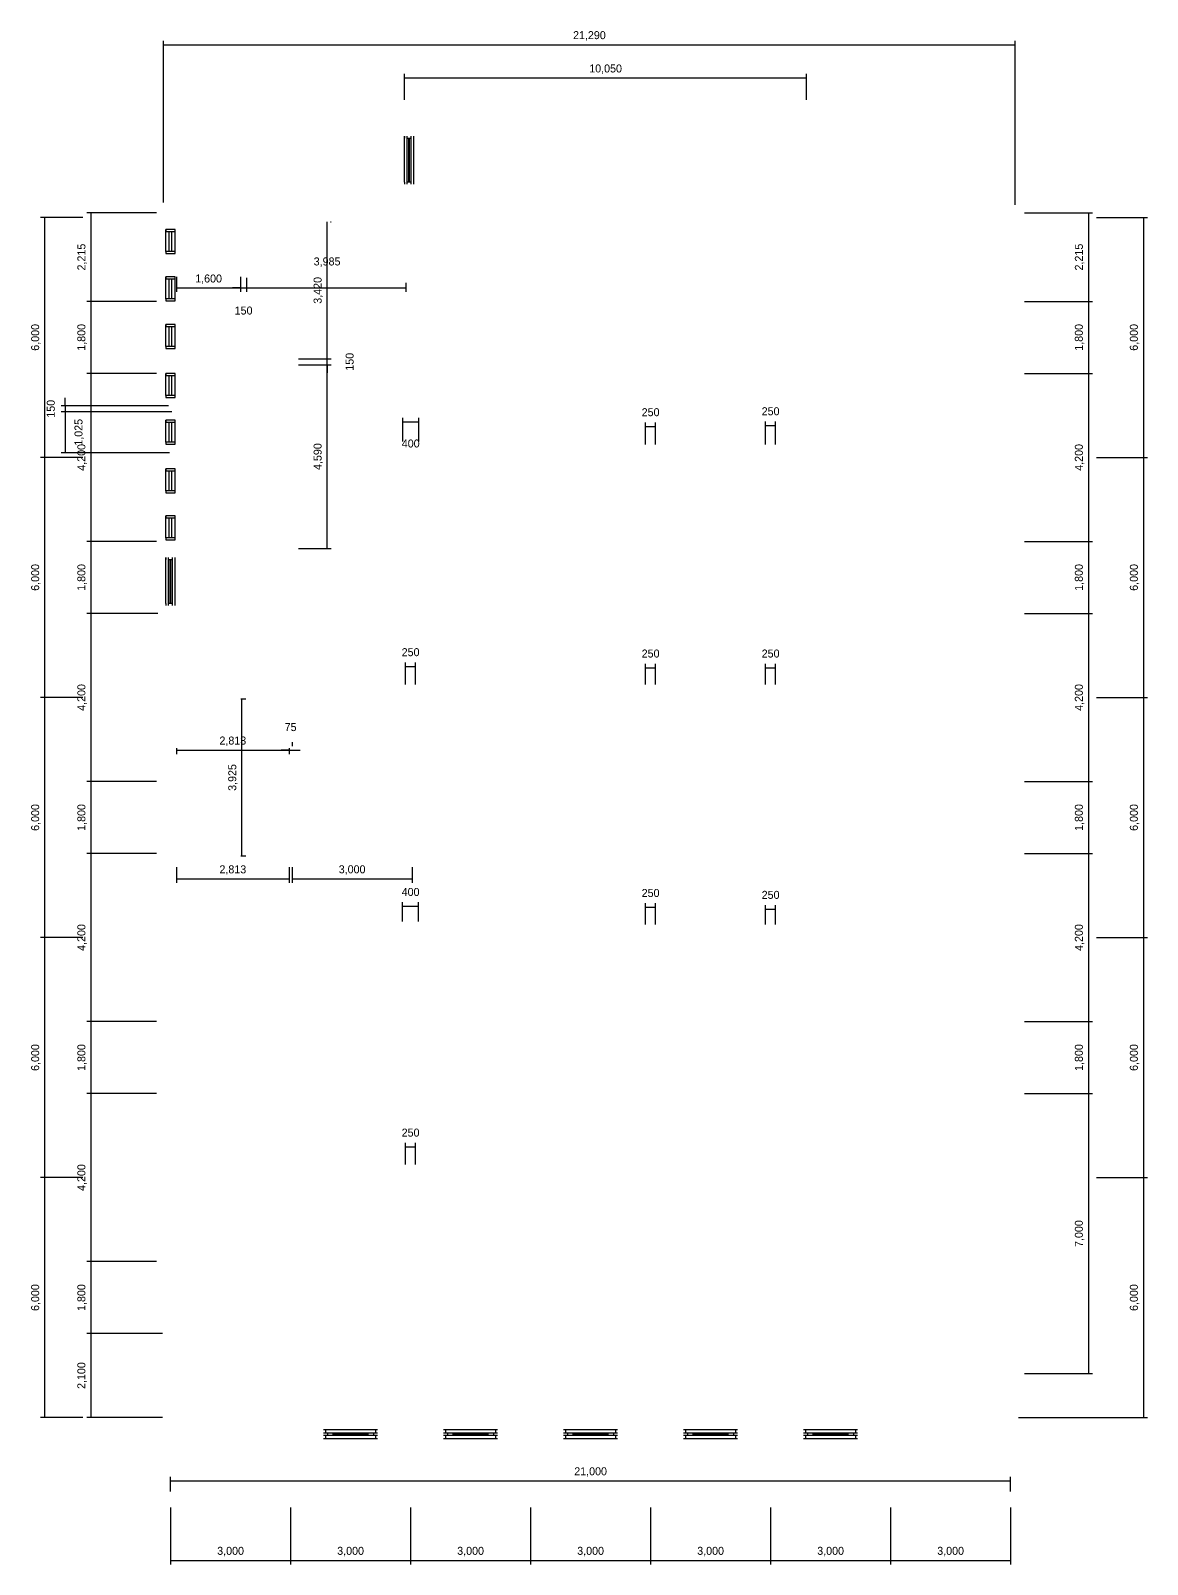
# Model space of a CAD drawing. Extents: x -2017610 to 288295, y -481381 to 250994.
# Drawn here: x 260379 to 288295, y -277430 to -239096 of the extents above; entities that cross this region are included whole.
import ezdxf

# ---------------------------------------------------------------- set-up
doc = ezdxf.new("R2010")
doc.units = 0
doc.header["$LTSCALE"] = 7
doc.header["$MEASUREMENT"] = 0
doc.header["$PDMODE"] = 2
doc.linetypes.add('DASHED2', pattern=[0.375, 0.25, -0.125])
doc.layers.get('0').update_dxf_attribs({"linetype": 'CONTINUOUS'})
doc.layers.get('DEFPOINTS').update_dxf_attribs({"linetype": 'CONTINUOUS'})
doc.layers.add('DIM', color=1, linetype='CONTINUOUS')
doc.layers.add('DOOR-WINDOW', color=8, linetype='CONTINUOUS')
doc.styles.add('STYLUS', font='stylu.ttf')
doc.dimstyles.new('DIM100S', dxfattribs={"dimscale": 0, "dimtxt": 200, "dimasz": 200, "dimexe": 100, "dimexo": 200, "dimgap": 100, "dimtad": 1, "dimdec": 0, "dimtxsty": 'STYLUS', "dimblk1": 'ARCHTICK', "dimblk2": 'ARCHTICK', "dimsah": 1, "dimcen": 100, "dimclrd": 256, "dimclre": 256, "dimclrt": 10, "dimazin": 3, "dimtfac": 1, "dimtdec": 0, "dimtmove": 0, "dimatfit": 3, "dimtolj": 1, "dimtzin": 0})

# ---------------------------------------------------------------- blocks, each defined once
blk = doc.blocks.new('*D787')
at = {"layer": 'DEFPOINTS', "color": 0}
for p in [(279002, -248965), (278752, -249637), (279002, -249637)]:
    blk.add_point(p, dxfattribs=at)
at = {"layer": 'DIM'}
for p, q in [((278752, -249437), (278752, -248865)), ((278752, -248965), (279002, -248965)), ((279002, -249437), (279002, -248865))]:
    blk.add_line(p, q, dxfattribs=at)
at = {"layer": 'DIM', "color": 10, "insert": (278877, -248610), "char_height": 200, "attachment_point": 5, "style": 'STYLUS'}
blk.add_mtext('\\A1;250', dxfattribs=at)
blk = doc.blocks.new('_ARCHTICK')
blk = doc.blocks.new('*D788')
at = {"layer": 'DEFPOINTS', "color": 0}
for p in [(276002, -248989), (275752, -249637), (276002, -249637)]:
    blk.add_point(p, dxfattribs=at)
at = {"layer": 'DIM'}
for p, q in [((275752, -249437), (275752, -248889)), ((275752, -248989), (276002, -248989)), ((276002, -249437), (276002, -248889))]:
    blk.add_line(p, q, dxfattribs=at)
at = {"layer": 'DIM', "color": 10, "insert": (275877, -248634), "char_height": 200, "attachment_point": 5, "style": 'STYLUS'}
blk.add_mtext('\\A1;250', dxfattribs=at)
blk = doc.blocks.new('*D789')
at = {"layer": 'DEFPOINTS', "color": 0}
for p in [(270080, -248871), (269680, -249565), (270080, -249565)]:
    blk.add_point(p, dxfattribs=at)
at = {"layer": 'DIM'}
for p, q in [((269680, -249365), (269680, -248771)), ((270080, -249365), (270080, -248771)), ((269680, -248871), (270080, -248871))]:
    blk.add_line(p, q, dxfattribs=at)
at = {"layer": 'DIM', "color": 10, "insert": (269880, -249416), "char_height": 200, "attachment_point": 5, "style": 'STYLUS'}
blk.add_mtext('\\A1;400', dxfattribs=at)
blk = doc.blocks.new('*D790')
at = {"layer": 'DEFPOINTS', "color": 0}
for p in [(270002, -254987), (269752, -255637), (270002, -255637)]:
    blk.add_point(p, dxfattribs=at)
at = {"layer": 'DIM'}
for p, q in [((269752, -255437), (269752, -254887)), ((270002, -255437), (270002, -254887)), ((269752, -254987), (270002, -254987))]:
    blk.add_line(p, q, dxfattribs=at)
at = {"layer": 'DIM', "color": 10, "insert": (269877, -254632), "char_height": 200, "attachment_point": 5, "style": 'STYLUS'}
blk.add_mtext('\\A1;250', dxfattribs=at)
blk = doc.blocks.new('*D791')
at = {"layer": 'DEFPOINTS', "color": 0}
for p in [(276002, -255021), (275752, -255637), (276002, -255637)]:
    blk.add_point(p, dxfattribs=at)
at = {"layer": 'DIM'}
for p, q in [((275752, -255437), (275752, -254921)), ((275752, -255021), (276002, -255021)), ((276002, -255437), (276002, -254921))]:
    blk.add_line(p, q, dxfattribs=at)
at = {"layer": 'DIM', "color": 10, "insert": (275877, -254666), "char_height": 200, "attachment_point": 5, "style": 'STYLUS'}
blk.add_mtext('\\A1;250', dxfattribs=at)
blk = doc.blocks.new('*D792')
at = {"layer": 'DEFPOINTS', "color": 0}
for p in [(279002, -255021), (278752, -255637), (279002, -255637)]:
    blk.add_point(p, dxfattribs=at)
at = {"layer": 'DIM'}
for p, q in [((278752, -255437), (278752, -254921)), ((278752, -255021), (279002, -255021)), ((279002, -255437), (279002, -254921))]:
    blk.add_line(p, q, dxfattribs=at)
at = {"layer": 'DIM', "color": 10, "insert": (278877, -254666), "char_height": 200, "attachment_point": 5, "style": 'STYLUS'}
blk.add_mtext('\\A1;250', dxfattribs=at)
blk = doc.blocks.new('*D793')
at = {"layer": 'DEFPOINTS', "color": 0}
for p in [(270077, -260980), (269677, -261562), (270077, -261562)]:
    blk.add_point(p, dxfattribs=at)
at = {"layer": 'DIM'}
for p, q in [((269677, -261362), (269677, -260880)), ((269677, -260980), (270077, -260980)), ((270077, -261362), (270077, -260880))]:
    blk.add_line(p, q, dxfattribs=at)
at = {"layer": 'DIM', "color": 10, "insert": (269877, -260625), "char_height": 200, "attachment_point": 5, "style": 'STYLUS'}
blk.add_mtext('\\A1;400', dxfattribs=at)
blk = doc.blocks.new('*D794')
at = {"layer": 'DEFPOINTS', "color": 0}
for p in [(276002, -261005), (275752, -261637), (276002, -261637)]:
    blk.add_point(p, dxfattribs=at)
at = {"layer": 'DIM'}
for p, q in [((275752, -261437), (275752, -260905)), ((275752, -261005), (276002, -261005)), ((276002, -261437), (276002, -260905))]:
    blk.add_line(p, q, dxfattribs=at)
at = {"layer": 'DIM', "color": 10, "insert": (275877, -260650), "char_height": 200, "attachment_point": 5, "style": 'STYLUS'}
blk.add_mtext('\\A1;250', dxfattribs=at)
blk = doc.blocks.new('*D795')
at = {"layer": 'DEFPOINTS', "color": 0}
for p in [(279002, -261053), (278752, -261637), (279002, -261637)]:
    blk.add_point(p, dxfattribs=at)
at = {"layer": 'DIM'}
for p, q in [((278752, -261437), (278752, -260953)), ((279002, -261437), (279002, -260953)), ((278752, -261053), (279002, -261053))]:
    blk.add_line(p, q, dxfattribs=at)
at = {"layer": 'DIM', "color": 10, "insert": (278877, -260698), "char_height": 200, "attachment_point": 5, "style": 'STYLUS'}
blk.add_mtext('\\A1;250', dxfattribs=at)
blk = doc.blocks.new('*D796')
at = {"layer": 'DEFPOINTS', "color": 0}
for p in [(270002, -266995), (269752, -267637), (270002, -267637)]:
    blk.add_point(p, dxfattribs=at)
at = {"layer": 'DIM'}
for p, q in [((269752, -267437), (269752, -266895)), ((269752, -266995), (270002, -266995)), ((270002, -267437), (270002, -266895))]:
    blk.add_line(p, q, dxfattribs=at)
at = {"layer": 'DIM', "color": 10, "insert": (269877, -266640), "char_height": 200, "attachment_point": 5, "style": 'STYLUS'}
blk.add_mtext('\\A1;250', dxfattribs=at)
blk = doc.blocks.new('*D797')
at = {"layer": 'DEFPOINTS', "color": 0}
for p in [(279777, -240277), (269727, -241022), (279777, -241022)]:
    blk.add_point(p, dxfattribs=at)
at = {"layer": 'DIM'}
for p, q in [((269727, -240822), (269727, -240177)), ((269727, -240277), (279777, -240277)), ((279777, -240822), (279777, -240177))]:
    blk.add_line(p, q, dxfattribs=at)
at = {"layer": 'DIM', "color": 10, "insert": (274752, -240059), "char_height": 200, "attachment_point": 5, "style": 'STYLUS'}
blk.add_mtext('\\A1;10,050', dxfattribs=at)
blk = doc.blocks.new('*D798')
at = {"layer": 'DEFPOINTS', "color": 0}
for p in [(284992, -239446), (263702, -243587), (284992, -243647)]:
    blk.add_point(p, dxfattribs=at)
at = {"layer": 'DIM'}
for p, q in [((263702, -243387), (263702, -239346)), ((263702, -239446), (284992, -239446)), ((284992, -243447), (284992, -239346))]:
    blk.add_line(p, q, dxfattribs=at)
at = {"layer": 'DIM', "color": 10, "insert": (274347, -239227), "char_height": 200, "attachment_point": 5, "style": 'STYLUS'}
blk.add_mtext('\\A1;21,290', dxfattribs=at)
blk = doc.blocks.new('*D799')
at = {"layer": 'DEFPOINTS', "color": 0}
for p in [(263877, -275812), (266877, -275812), (266877, -277330)]:
    blk.add_point(p, dxfattribs=at)
at = {"layer": 'DIM'}
for p, q in [((263877, -276012), (263877, -277430)), ((266877, -276012), (266877, -277430)), ((263877, -277330), (266877, -277330))]:
    blk.add_line(p, q, dxfattribs=at)
at = {"layer": 'DIM', "color": 10, "insert": (265377, -277111), "char_height": 200, "attachment_point": 5, "style": 'STYLUS'}
blk.add_mtext('\\A1;3,000', dxfattribs=at)
blk = doc.blocks.new('*D800')
at = {"layer": 'DEFPOINTS', "color": 0}
for p in [(266877, -275812), (269877, -275812), (269877, -277330)]:
    blk.add_point(p, dxfattribs=at)
at = {"layer": 'DIM'}
for p, q in [((266877, -276012), (266877, -277430)), ((269877, -276012), (269877, -277430)), ((266877, -277330), (269877, -277330))]:
    blk.add_line(p, q, dxfattribs=at)
at = {"layer": 'DIM', "color": 10, "insert": (268377, -277111), "char_height": 200, "attachment_point": 5, "style": 'STYLUS'}
blk.add_mtext('\\A1;3,000', dxfattribs=at)
blk = doc.blocks.new('*D801')
at = {"layer": 'DEFPOINTS', "color": 0}
for p in [(269877, -275812), (272877, -275812), (272877, -277330)]:
    blk.add_point(p, dxfattribs=at)
at = {"layer": 'DIM'}
for p, q in [((269877, -276012), (269877, -277430)), ((272877, -276012), (272877, -277430)), ((269877, -277330), (272877, -277330))]:
    blk.add_line(p, q, dxfattribs=at)
at = {"layer": 'DIM', "color": 10, "insert": (271377, -277111), "char_height": 200, "attachment_point": 5, "style": 'STYLUS'}
blk.add_mtext('\\A1;3,000', dxfattribs=at)
blk = doc.blocks.new('*D802')
at = {"layer": 'DEFPOINTS', "color": 0}
for p in [(272877, -275812), (275877, -275812), (275877, -277330)]:
    blk.add_point(p, dxfattribs=at)
at = {"layer": 'DIM'}
for p, q in [((272877, -276012), (272877, -277430)), ((275877, -276012), (275877, -277430)), ((272877, -277330), (275877, -277330))]:
    blk.add_line(p, q, dxfattribs=at)
at = {"layer": 'DIM', "color": 10, "insert": (274377, -277111), "char_height": 200, "attachment_point": 5, "style": 'STYLUS'}
blk.add_mtext('\\A1;3,000', dxfattribs=at)
blk = doc.blocks.new('*D803')
at = {"layer": 'DEFPOINTS', "color": 0}
for p in [(275877, -275812), (278877, -275812), (278877, -277330)]:
    blk.add_point(p, dxfattribs=at)
at = {"layer": 'DIM'}
for p, q in [((275877, -276012), (275877, -277430)), ((278877, -276012), (278877, -277430)), ((275877, -277330), (278877, -277330))]:
    blk.add_line(p, q, dxfattribs=at)
at = {"layer": 'DIM', "color": 10, "insert": (277377, -277111), "char_height": 200, "attachment_point": 5, "style": 'STYLUS'}
blk.add_mtext('\\A1;3,000', dxfattribs=at)
blk = doc.blocks.new('*D804')
at = {"layer": 'DEFPOINTS', "color": 0}
for p in [(278877, -275812), (281877, -275812), (281877, -277330)]:
    blk.add_point(p, dxfattribs=at)
at = {"layer": 'DIM'}
for p, q in [((278877, -276012), (278877, -277430)), ((281877, -276012), (281877, -277430)), ((278877, -277330), (281877, -277330))]:
    blk.add_line(p, q, dxfattribs=at)
at = {"layer": 'DIM', "color": 10, "insert": (280377, -277111), "char_height": 200, "attachment_point": 5, "style": 'STYLUS'}
blk.add_mtext('\\A1;3,000', dxfattribs=at)
blk = doc.blocks.new('*D805')
at = {"layer": 'DEFPOINTS', "color": 0}
for p in [(281877, -275812), (284877, -275812), (284877, -277330)]:
    blk.add_point(p, dxfattribs=at)
at = {"layer": 'DIM'}
for p, q in [((281877, -276012), (281877, -277430)), ((284877, -276012), (284877, -277430)), ((281877, -277330), (284877, -277330))]:
    blk.add_line(p, q, dxfattribs=at)
at = {"layer": 'DIM', "color": 10, "insert": (283377, -277111), "char_height": 200, "attachment_point": 5, "style": 'STYLUS'}
blk.add_mtext('\\A1;3,000', dxfattribs=at)
blk = doc.blocks.new('*D806')
at = {"layer": 'DEFPOINTS', "color": 0}
for p in [(284877, -275341), (263877, -275812), (284877, -275812)]:
    blk.add_point(p, dxfattribs=at)
at = {"layer": 'DIM'}
for p, q in [((263877, -275612), (263877, -275241)), ((263877, -275341), (284877, -275341)), ((284877, -275612), (284877, -275241))]:
    blk.add_line(p, q, dxfattribs=at)
at = {"layer": 'DIM', "color": 10, "insert": (274377, -275123), "char_height": 200, "attachment_point": 5, "style": 'STYLUS'}
blk.add_mtext('\\A1;21,000', dxfattribs=at)
blk = doc.blocks.new('*D807')
at = {"layer": 'DEFPOINTS', "color": 0}
for p in [(285027, -243647), (285027, -245862), (286820, -245862)]:
    blk.add_point(p, dxfattribs=at)
at = {"layer": 'DIM'}
for p, q in [((285227, -243647), (286920, -243647)), ((286820, -243647), (286820, -245862)), ((285227, -245862), (286920, -245862))]:
    blk.add_line(p, q, dxfattribs=at)
at = {"layer": 'DIM', "color": 10, "insert": (286602, -244755), "char_height": 200, "attachment_point": 5, "rotation": 90, "style": 'STYLUS'}
blk.add_mtext('\\A1;2,215', dxfattribs=at)
blk = doc.blocks.new('*D808')
at = {"layer": 'DEFPOINTS', "color": 0}
for p in [(285027, -245862), (285027, -247662), (286820, -247662)]:
    blk.add_point(p, dxfattribs=at)
at = {"layer": 'DIM'}
for p, q in [((285227, -245862), (286920, -245862)), ((286820, -245862), (286820, -247662)), ((285227, -247662), (286920, -247662))]:
    blk.add_line(p, q, dxfattribs=at)
at = {"layer": 'DIM', "color": 10, "insert": (286601, -246762), "char_height": 200, "attachment_point": 5, "rotation": 90, "style": 'STYLUS'}
blk.add_mtext('\\A1;1,800', dxfattribs=at)
blk = doc.blocks.new('*D809')
at = {"layer": 'DEFPOINTS', "color": 0}
for p in [(285027, -247662), (285027, -251862), (286820, -251862)]:
    blk.add_point(p, dxfattribs=at)
at = {"layer": 'DIM'}
for p, q in [((285227, -247662), (286920, -247662)), ((286820, -247662), (286820, -251862)), ((285227, -251862), (286920, -251862))]:
    blk.add_line(p, q, dxfattribs=at)
at = {"layer": 'DIM', "color": 10, "insert": (286601, -249762), "char_height": 200, "attachment_point": 5, "rotation": 90, "style": 'STYLUS'}
blk.add_mtext('\\A1;4,200', dxfattribs=at)
blk = doc.blocks.new('*D810')
at = {"layer": 'DEFPOINTS', "color": 0}
for p in [(285027, -251862), (285027, -253662), (286820, -253662)]:
    blk.add_point(p, dxfattribs=at)
at = {"layer": 'DIM'}
for p, q in [((285227, -251862), (286920, -251862)), ((286820, -251862), (286820, -253662)), ((285227, -253662), (286920, -253662))]:
    blk.add_line(p, q, dxfattribs=at)
at = {"layer": 'DIM', "color": 10, "insert": (286601, -252762), "char_height": 200, "attachment_point": 5, "rotation": 90, "style": 'STYLUS'}
blk.add_mtext('\\A1;1,800', dxfattribs=at)
blk = doc.blocks.new('*D811')
at = {"layer": 'DEFPOINTS', "color": 0}
for p in [(285027, -253662), (285027, -257862), (286820, -257862)]:
    blk.add_point(p, dxfattribs=at)
at = {"layer": 'DIM'}
for p, q in [((285227, -253662), (286920, -253662)), ((286820, -253662), (286820, -257862)), ((285227, -257862), (286920, -257862))]:
    blk.add_line(p, q, dxfattribs=at)
at = {"layer": 'DIM', "color": 10, "insert": (286601, -255762), "char_height": 200, "attachment_point": 5, "rotation": 90, "style": 'STYLUS'}
blk.add_mtext('\\A1;4,200', dxfattribs=at)
blk = doc.blocks.new('*D812')
at = {"layer": 'DEFPOINTS', "color": 0}
for p in [(285027, -257862), (285027, -259662), (286820, -259662)]:
    blk.add_point(p, dxfattribs=at)
at = {"layer": 'DIM'}
for p, q in [((285227, -257862), (286920, -257862)), ((286820, -257862), (286820, -259662)), ((285227, -259662), (286920, -259662))]:
    blk.add_line(p, q, dxfattribs=at)
at = {"layer": 'DIM', "color": 10, "insert": (286601, -258762), "char_height": 200, "attachment_point": 5, "rotation": 90, "style": 'STYLUS'}
blk.add_mtext('\\A1;1,800', dxfattribs=at)
blk = doc.blocks.new('*D813')
at = {"layer": 'DEFPOINTS', "color": 0}
for p in [(285027, -259662), (285027, -263862), (286820, -263862)]:
    blk.add_point(p, dxfattribs=at)
at = {"layer": 'DIM'}
for p, q in [((285227, -259662), (286920, -259662)), ((286820, -259662), (286820, -263862)), ((285227, -263862), (286920, -263862))]:
    blk.add_line(p, q, dxfattribs=at)
at = {"layer": 'DIM', "color": 10, "insert": (286601, -261762), "char_height": 200, "attachment_point": 5, "rotation": 90, "style": 'STYLUS'}
blk.add_mtext('\\A1;4,200', dxfattribs=at)
blk = doc.blocks.new('*D814')
at = {"layer": 'DEFPOINTS', "color": 0}
for p in [(285027, -263862), (285027, -265662), (286820, -265662)]:
    blk.add_point(p, dxfattribs=at)
at = {"layer": 'DIM'}
for p, q in [((285227, -263862), (286920, -263862)), ((286820, -263862), (286820, -265662)), ((285227, -265662), (286920, -265662))]:
    blk.add_line(p, q, dxfattribs=at)
at = {"layer": 'DIM', "color": 10, "insert": (286601, -264762), "char_height": 200, "attachment_point": 5, "rotation": 90, "style": 'STYLUS'}
blk.add_mtext('\\A1;1,800', dxfattribs=at)
blk = doc.blocks.new('*D815')
at = {"layer": 'DEFPOINTS', "color": 0}
for p in [(285027, -265662), (285027, -272662), (286820, -272662)]:
    blk.add_point(p, dxfattribs=at)
at = {"layer": 'DIM'}
for p, q in [((285227, -265662), (286920, -265662)), ((286820, -265662), (286820, -272662)), ((285227, -272662), (286920, -272662))]:
    blk.add_line(p, q, dxfattribs=at)
at = {"layer": 'DIM', "color": 10, "insert": (286601, -269162), "char_height": 200, "attachment_point": 5, "rotation": 90, "style": 'STYLUS'}
blk.add_mtext('\\A1;7,000', dxfattribs=at)
blk = doc.blocks.new('*D816')
at = {"layer": 'DEFPOINTS', "color": 0}
for p in [(286820, -243762), (286820, -249762), (288195, -249762)]:
    blk.add_point(p, dxfattribs=at)
at = {"layer": 'DIM'}
for p, q in [((287020, -243762), (288295, -243762)), ((288195, -243762), (288195, -249762)), ((287020, -249762), (288295, -249762))]:
    blk.add_line(p, q, dxfattribs=at)
at = {"layer": 'DIM', "color": 10, "insert": (287976, -246762), "char_height": 200, "attachment_point": 5, "rotation": 90, "style": 'STYLUS'}
blk.add_mtext('\\A1;6,000', dxfattribs=at)
blk = doc.blocks.new('*D817')
at = {"layer": 'DEFPOINTS', "color": 0}
for p in [(286820, -249762), (286820, -255762), (288195, -255762)]:
    blk.add_point(p, dxfattribs=at)
at = {"layer": 'DIM'}
for p, q in [((287020, -249762), (288295, -249762)), ((288195, -249762), (288195, -255762)), ((287020, -255762), (288295, -255762))]:
    blk.add_line(p, q, dxfattribs=at)
at = {"layer": 'DIM', "color": 10, "insert": (287976, -252762), "char_height": 200, "attachment_point": 5, "rotation": 90, "style": 'STYLUS'}
blk.add_mtext('\\A1;6,000', dxfattribs=at)
blk = doc.blocks.new('*D818')
at = {"layer": 'DEFPOINTS', "color": 0}
for p in [(286820, -255762), (286820, -261762), (288195, -261762)]:
    blk.add_point(p, dxfattribs=at)
at = {"layer": 'DIM'}
for p, q in [((287020, -255762), (288295, -255762)), ((288195, -255762), (288195, -261762)), ((287020, -261762), (288295, -261762))]:
    blk.add_line(p, q, dxfattribs=at)
at = {"layer": 'DIM', "color": 10, "insert": (287976, -258762), "char_height": 200, "attachment_point": 5, "rotation": 90, "style": 'STYLUS'}
blk.add_mtext('\\A1;6,000', dxfattribs=at)
blk = doc.blocks.new('*D819')
at = {"layer": 'DEFPOINTS', "color": 0}
for p in [(286820, -261762), (286820, -267762), (288195, -267762)]:
    blk.add_point(p, dxfattribs=at)
at = {"layer": 'DIM'}
for p, q in [((287020, -261762), (288295, -261762)), ((288195, -261762), (288195, -267762)), ((287020, -267762), (288295, -267762))]:
    blk.add_line(p, q, dxfattribs=at)
at = {"layer": 'DIM', "color": 10, "insert": (287976, -264762), "char_height": 200, "attachment_point": 5, "rotation": 90, "style": 'STYLUS'}
blk.add_mtext('\\A1;6,000', dxfattribs=at)
blk = doc.blocks.new('*D820')
at = {"layer": 'DEFPOINTS', "color": 0}
for p in [(286820, -267762), (284877, -273762), (288195, -273762)]:
    blk.add_point(p, dxfattribs=at)
at = {"layer": 'DIM'}
for p, q in [((287020, -267762), (288295, -267762)), ((288195, -267762), (288195, -273762)), ((285077, -273762), (288295, -273762))]:
    blk.add_line(p, q, dxfattribs=at)
at = {"layer": 'DIM', "color": 10, "insert": (287976, -270762), "char_height": 200, "attachment_point": 5, "rotation": 90, "style": 'STYLUS'}
blk.add_mtext('\\A1;6,000', dxfattribs=at)
blk = doc.blocks.new('*D821')
at = {"layer": 'DEFPOINTS', "color": 0}
for p in [(263727, -243647), (261884, -245862), (263727, -245862)]:
    blk.add_point(p, dxfattribs=at)
at = {"layer": 'DIM'}
for p, q in [((263527, -243647), (261784, -243647)), ((261884, -243647), (261884, -245862)), ((263527, -245862), (261784, -245862))]:
    blk.add_line(p, q, dxfattribs=at)
at = {"layer": 'DIM', "color": 10, "insert": (261666, -244755), "char_height": 200, "attachment_point": 5, "rotation": 90, "style": 'STYLUS'}
blk.add_mtext('\\A1;2,215', dxfattribs=at)
blk = doc.blocks.new('*D822')
at = {"layer": 'DEFPOINTS', "color": 0}
for p in [(263727, -245862), (261884, -247662), (263727, -247662)]:
    blk.add_point(p, dxfattribs=at)
at = {"layer": 'DIM'}
for p, q in [((263527, -245862), (261784, -245862)), ((261884, -245862), (261884, -247662)), ((263527, -247662), (261784, -247662))]:
    blk.add_line(p, q, dxfattribs=at)
at = {"layer": 'DIM', "color": 10, "insert": (261665, -246762), "char_height": 200, "attachment_point": 5, "rotation": 90, "style": 'STYLUS'}
blk.add_mtext('\\A1;1,800', dxfattribs=at)
blk = doc.blocks.new('*D823')
at = {"layer": 'DEFPOINTS', "color": 0}
for p in [(263727, -247662), (261884, -251862), (263727, -251862)]:
    blk.add_point(p, dxfattribs=at)
at = {"layer": 'DIM'}
for p, q in [((263527, -247662), (261784, -247662)), ((261884, -247662), (261884, -251862)), ((263527, -251862), (261784, -251862))]:
    blk.add_line(p, q, dxfattribs=at)
at = {"layer": 'DIM', "color": 10, "insert": (261665, -249762), "char_height": 200, "attachment_point": 5, "rotation": 90, "style": 'STYLUS'}
blk.add_mtext('\\A1;4,200', dxfattribs=at)
blk = doc.blocks.new('*D824')
at = {"layer": 'DEFPOINTS', "color": 0}
for p in [(263727, -251862), (261884, -253662), (263762, -253662)]:
    blk.add_point(p, dxfattribs=at)
at = {"layer": 'DIM'}
for p, q in [((263527, -251862), (261784, -251862)), ((261884, -251862), (261884, -253662)), ((263562, -253662), (261784, -253662))]:
    blk.add_line(p, q, dxfattribs=at)
at = {"layer": 'DIM', "color": 10, "insert": (261665, -252762), "char_height": 200, "attachment_point": 5, "rotation": 90, "style": 'STYLUS'}
blk.add_mtext('\\A1;1,800', dxfattribs=at)
blk = doc.blocks.new('*D825')
at = {"layer": 'DEFPOINTS', "color": 0}
for p in [(263762, -253662), (261884, -257862), (263727, -257862)]:
    blk.add_point(p, dxfattribs=at)
at = {"layer": 'DIM'}
for p, q in [((263562, -253662), (261784, -253662)), ((261884, -253662), (261884, -257862)), ((263527, -257862), (261784, -257862))]:
    blk.add_line(p, q, dxfattribs=at)
at = {"layer": 'DIM', "color": 10, "insert": (261665, -255762), "char_height": 200, "attachment_point": 5, "rotation": 90, "style": 'STYLUS'}
blk.add_mtext('\\A1;4,200', dxfattribs=at)
blk = doc.blocks.new('*D826')
at = {"layer": 'DEFPOINTS', "color": 0}
for p in [(263727, -257862), (261884, -259662), (263727, -259662)]:
    blk.add_point(p, dxfattribs=at)
at = {"layer": 'DIM'}
for p, q in [((263527, -257862), (261784, -257862)), ((261884, -257862), (261884, -259662)), ((263527, -259662), (261784, -259662))]:
    blk.add_line(p, q, dxfattribs=at)
at = {"layer": 'DIM', "color": 10, "insert": (261665, -258762), "char_height": 200, "attachment_point": 5, "rotation": 90, "style": 'STYLUS'}
blk.add_mtext('\\A1;1,800', dxfattribs=at)
blk = doc.blocks.new('*D827')
at = {"layer": 'DEFPOINTS', "color": 0}
for p in [(263727, -259662), (261884, -263862), (263727, -263862)]:
    blk.add_point(p, dxfattribs=at)
at = {"layer": 'DIM'}
for p, q in [((263527, -259662), (261784, -259662)), ((261884, -259662), (261884, -263862)), ((263527, -263862), (261784, -263862))]:
    blk.add_line(p, q, dxfattribs=at)
at = {"layer": 'DIM', "color": 10, "insert": (261665, -261762), "char_height": 200, "attachment_point": 5, "rotation": 90, "style": 'STYLUS'}
blk.add_mtext('\\A1;4,200', dxfattribs=at)
blk = doc.blocks.new('*D828')
at = {"layer": 'DEFPOINTS', "color": 0}
for p in [(263727, -263862), (261884, -265662), (263727, -265662)]:
    blk.add_point(p, dxfattribs=at)
at = {"layer": 'DIM'}
for p, q in [((263527, -263862), (261784, -263862)), ((261884, -263862), (261884, -265662)), ((263527, -265662), (261784, -265662))]:
    blk.add_line(p, q, dxfattribs=at)
at = {"layer": 'DIM', "color": 10, "insert": (261665, -264762), "char_height": 200, "attachment_point": 5, "rotation": 90, "style": 'STYLUS'}
blk.add_mtext('\\A1;1,800', dxfattribs=at)
blk = doc.blocks.new('*D829')
at = {"layer": 'DEFPOINTS', "color": 0}
for p in [(263727, -265662), (261884, -269862), (263727, -269862)]:
    blk.add_point(p, dxfattribs=at)
at = {"layer": 'DIM'}
for p, q in [((263527, -265662), (261784, -265662)), ((261884, -265662), (261884, -269862)), ((263527, -269862), (261784, -269862))]:
    blk.add_line(p, q, dxfattribs=at)
at = {"layer": 'DIM', "color": 10, "insert": (261665, -267762), "char_height": 200, "attachment_point": 5, "rotation": 90, "style": 'STYLUS'}
blk.add_mtext('\\A1;4,200', dxfattribs=at)
blk = doc.blocks.new('*D830')
at = {"layer": 'DEFPOINTS', "color": 0}
for p in [(263727, -269862), (261884, -271662), (263877, -271662)]:
    blk.add_point(p, dxfattribs=at)
at = {"layer": 'DIM'}
for p, q in [((263527, -269862), (261784, -269862)), ((261884, -269862), (261884, -271662)), ((263677, -271662), (261784, -271662))]:
    blk.add_line(p, q, dxfattribs=at)
at = {"layer": 'DIM', "color": 10, "insert": (261665, -270762), "char_height": 200, "attachment_point": 5, "rotation": 90, "style": 'STYLUS'}
blk.add_mtext('\\A1;1,800', dxfattribs=at)
blk = doc.blocks.new('*D831')
at = {"layer": 'DEFPOINTS', "color": 0}
for p in [(263877, -271662), (261884, -273762), (263877, -273762)]:
    blk.add_point(p, dxfattribs=at)
at = {"layer": 'DIM'}
for p, q in [((263677, -271662), (261784, -271662)), ((261884, -271662), (261884, -273762)), ((263677, -273762), (261784, -273762))]:
    blk.add_line(p, q, dxfattribs=at)
at = {"layer": 'DIM', "color": 10, "insert": (261665, -272712), "char_height": 200, "attachment_point": 5, "rotation": 90, "style": 'STYLUS'}
blk.add_mtext('\\A1;2,100', dxfattribs=at)
blk = doc.blocks.new('*D832')
at = {"layer": 'DEFPOINTS', "color": 0}
for p in [(261884, -243762), (260729, -249762), (261884, -249762)]:
    blk.add_point(p, dxfattribs=at)
at = {"layer": 'DIM'}
for p, q in [((261684, -243762), (260629, -243762)), ((260729, -243762), (260729, -249762)), ((261684, -249762), (260629, -249762))]:
    blk.add_line(p, q, dxfattribs=at)
at = {"layer": 'DIM', "color": 10, "insert": (260510, -246762), "char_height": 200, "attachment_point": 5, "rotation": 90, "style": 'STYLUS'}
blk.add_mtext('\\A1;6,000', dxfattribs=at)
blk = doc.blocks.new('*D833')
at = {"layer": 'DEFPOINTS', "color": 0}
for p in [(261884, -249762), (260729, -255762), (261884, -255762)]:
    blk.add_point(p, dxfattribs=at)
at = {"layer": 'DIM'}
for p, q in [((261684, -249762), (260629, -249762)), ((260729, -249762), (260729, -255762)), ((261684, -255762), (260629, -255762))]:
    blk.add_line(p, q, dxfattribs=at)
at = {"layer": 'DIM', "color": 10, "insert": (260510, -252762), "char_height": 200, "attachment_point": 5, "rotation": 90, "style": 'STYLUS'}
blk.add_mtext('\\A1;6,000', dxfattribs=at)
blk = doc.blocks.new('*D834')
at = {"layer": 'DEFPOINTS', "color": 0}
for p in [(261884, -255762), (260729, -261762), (261884, -261762)]:
    blk.add_point(p, dxfattribs=at)
at = {"layer": 'DIM'}
for p, q in [((261684, -255762), (260629, -255762)), ((260729, -255762), (260729, -261762)), ((261684, -261762), (260629, -261762))]:
    blk.add_line(p, q, dxfattribs=at)
at = {"layer": 'DIM', "color": 10, "insert": (260510, -258762), "char_height": 200, "attachment_point": 5, "rotation": 90, "style": 'STYLUS'}
blk.add_mtext('\\A1;6,000', dxfattribs=at)
blk = doc.blocks.new('*D835')
at = {"layer": 'DEFPOINTS', "color": 0}
for p in [(261884, -261762), (260729, -267762), (261884, -267762)]:
    blk.add_point(p, dxfattribs=at)
at = {"layer": 'DIM'}
for p, q in [((261684, -261762), (260629, -261762)), ((260729, -261762), (260729, -267762)), ((261684, -267762), (260629, -267762))]:
    blk.add_line(p, q, dxfattribs=at)
at = {"layer": 'DIM', "color": 10, "insert": (260510, -264762), "char_height": 200, "attachment_point": 5, "rotation": 90, "style": 'STYLUS'}
blk.add_mtext('\\A1;6,000', dxfattribs=at)
blk = doc.blocks.new('*D836')
at = {"layer": 'DEFPOINTS', "color": 0}
for p in [(261884, -267762), (260729, -273762), (261884, -273762)]:
    blk.add_point(p, dxfattribs=at)
at = {"layer": 'DIM'}
for p, q in [((261684, -267762), (260629, -267762)), ((260729, -267762), (260729, -273762)), ((261684, -273762), (260629, -273762))]:
    blk.add_line(p, q, dxfattribs=at)
at = {"layer": 'DIM', "color": 10, "insert": (260510, -270762), "char_height": 200, "attachment_point": 5, "rotation": 90, "style": 'STYLUS'}
blk.add_mtext('\\A1;6,000', dxfattribs=at)
blk = doc.blocks.new('*D837')
at = {"layer": 'DEFPOINTS', "color": 0}
for p in [(261238, -248622), (264027, -248472), (264108, -248622)]:
    blk.add_point(p, dxfattribs=at)
at = {"layer": 'DIM'}
for p, q in [((261238, -248472), (261238, -248272)), ((263827, -248472), (261138, -248472)), ((263908, -248622), (261138, -248622)), ((261238, -248472), (261238, -248622)), ((261238, -248622), (261238, -248822))]:
    blk.add_line(p, q, dxfattribs=at)
at = {"layer": 'DIM', "color": 10, "insert": (260883, -248547), "char_height": 200, "attachment_point": 5, "rotation": 90, "style": 'STYLUS'}
blk.add_mtext('\\A1;150', dxfattribs=at)
blk = doc.blocks.new('*D838')
at = {"layer": 'DEFPOINTS', "color": 0}
for p in [(264108, -248622), (261238, -249647), (264052, -249647)]:
    blk.add_point(p, dxfattribs=at)
at = {"layer": 'DIM'}
for p, q in [((263908, -248622), (261138, -248622)), ((261238, -248622), (261238, -249647)), ((263852, -249647), (261138, -249647))]:
    blk.add_line(p, q, dxfattribs=at)
at = {"layer": 'DIM', "color": 10, "insert": (261593, -249135), "char_height": 200, "attachment_point": 5, "rotation": 90, "style": 'STYLUS'}
blk.add_mtext('\\A1;1,025', dxfattribs=at)
blk = doc.blocks.new('*D839')
at = {"layer": 'DEFPOINTS', "color": 0}
for p in [(264027, -245052), (265627, -245052), (265627, -245527)]:
    blk.add_point(p, dxfattribs=at)
at = {"layer": 'DIM'}
for p, q in [((264027, -245252), (264027, -245627)), ((265627, -245252), (265627, -245627)), ((264027, -245527), (265627, -245527))]:
    blk.add_line(p, q, dxfattribs=at)
at = {"layer": 'DIM', "color": 10, "insert": (264827, -245309), "char_height": 200, "attachment_point": 5, "style": 'STYLUS'}
blk.add_mtext('\\A1;1,600', dxfattribs=at)
blk = doc.blocks.new('*D840')
at = {"layer": 'DEFPOINTS', "color": 0}
for p in [(265627, -245052), (265777, -245077), (265777, -245527)]:
    blk.add_point(p, dxfattribs=at)
at = {"layer": 'DIM'}
for p, q in [((265627, -245252), (265627, -245627)), ((265777, -245277), (265777, -245627)), ((265627, -245527), (265427, -245527)), ((265627, -245527), (265777, -245527)), ((265777, -245527), (265977, -245527))]:
    blk.add_line(p, q, dxfattribs=at)
at = {"layer": 'DIM', "color": 10, "insert": (265702, -246093), "char_height": 200, "attachment_point": 5, "style": 'STYLUS'}
blk.add_mtext('\\A1;150', dxfattribs=at)
blk = doc.blocks.new('*D841')
at = {"layer": 'DEFPOINTS', "color": 0}
for p in [(265777, -245077), (269762, -245195), (269762, -245527)]:
    blk.add_point(p, dxfattribs=at)
at = {"layer": 'DIM'}
for p, q in [((265777, -245277), (265777, -245627)), ((265777, -245527), (269762, -245527)), ((269762, -245395), (269762, -245627))]:
    blk.add_line(p, q, dxfattribs=at)
at = {"layer": 'DIM', "color": 10, "insert": (267789, -244883), "char_height": 200, "attachment_point": 5, "style": 'STYLUS'}
blk.add_mtext('\\A1;3,985', dxfattribs=at)
blk = doc.blocks.new('W600')
at = {"layer": 'DOOR-WINDOW', "ltscale": 1000}
for p, q in [((50, 0), (0, 0)), ((0, 0), (0, -230)), ((50, 0), (600, 0)), ((50, -230), (50, 0)), ((550, 0), (550, -230)), ((600, 0), (550, 0)), ((600, -230), (600, 0)), ((0, -230), (50, -230)), ((50, -80), (550, -80)), ((50, -150), (550, -150)), ((50, -230), (600, -230)), ((550, -230), (600, -230))]:
    blk.add_line(p, q, dxfattribs=at)
blk = doc.blocks.new('W1200')
for p, q in [((50, 230), (0, 230)), ((0, 165), (1200, 165)), ((0, 65), (1200, 65)), ((0, 0), (50, 0)), ((50, 230), (1200, 230)), ((50, 65), (50, 165)), ((50, 125), (1150, 125)), ((50, 105), (1150, 105)), ((50, 0), (1200, 0)), ((1200, 230), (1150, 230)), ((1150, 165), (1150, 65)), ((1150, 0), (1200, 0))]:
    blk.add_line(p, q)
blk = doc.blocks.new('*D842')
at = {"layer": 'DEFPOINTS', "color": 0}
for p in [(264027, -256831), (266840, -256831), (266840, -257076)]:
    blk.add_point(p, dxfattribs=at)
at = {"layer": 'DIM'}
for p, q in [((264027, -257031), (264027, -257176)), ((264027, -257076), (266840, -257076)), ((266840, -257031), (266840, -257176))]:
    blk.add_line(p, q, dxfattribs=at)
at = {"layer": 'DIM', "color": 10, "insert": (265433, -256858), "char_height": 200, "attachment_point": 5, "style": 'STYLUS'}
blk.add_mtext('\\A1;2,813', dxfattribs=at)
blk = doc.blocks.new('*D843')
at = {"layer": 'DEFPOINTS', "color": 0}
for p in [(266840, -256831), (266915, -257076), (266915, -257076)]:
    blk.add_point(p, dxfattribs=at)
at = {"layer": 'DIM'}
for p, q in [((266840, -257076), (266640, -257076)), ((266840, -257031), (266840, -257176)), ((266840, -257076), (266915, -257076)), ((266915, -256876), (266915, -256976)), ((266915, -257076), (267115, -257076))]:
    blk.add_line(p, q, dxfattribs=at)
at = {"layer": 'DIM', "color": 10, "insert": (266877, -256504), "char_height": 200, "attachment_point": 5, "style": 'STYLUS'}
blk.add_mtext('\\A1;75', dxfattribs=at)
blk = doc.blocks.new('*D844')
at = {"layer": 'DEFPOINTS', "color": 0}
for p in [(264027, -259800), (266840, -259800), (266840, -260295)]:
    blk.add_point(p, dxfattribs=at)
at = {"layer": 'DIM'}
for p, q in [((264027, -260000), (264027, -260395)), ((266840, -260000), (266840, -260395)), ((264027, -260295), (266840, -260295))]:
    blk.add_line(p, q, dxfattribs=at)
at = {"layer": 'DIM', "color": 10, "insert": (265433, -260077), "char_height": 200, "attachment_point": 5, "style": 'STYLUS'}
blk.add_mtext('\\A1;2,813', dxfattribs=at)
blk = doc.blocks.new('*D845')
at = {"layer": 'DEFPOINTS', "color": 0}
for p in [(266915, -259800), (269915, -259800), (269915, -260295)]:
    blk.add_point(p, dxfattribs=at)
at = {"layer": 'DIM'}
for p, q in [((266915, -260000), (266915, -260395)), ((269915, -260000), (269915, -260395)), ((266915, -260295), (269915, -260295))]:
    blk.add_line(p, q, dxfattribs=at)
at = {"layer": 'DIM', "color": 10, "insert": (268415, -260076), "char_height": 200, "attachment_point": 5, "style": 'STYLUS'}
blk.add_mtext('\\A1;3,000', dxfattribs=at)
blk = doc.blocks.new('*D846')
at = {"layer": 'DEFPOINTS', "color": 0}
for p in [(265433, -255800), (265655, -255800), (265433, -259725)]:
    blk.add_point(p, dxfattribs=at)
at = {"layer": 'DIM'}
for p, q in [((265633, -255800), (265755, -255800)), ((265655, -259725), (265655, -255800)), ((265633, -259725), (265755, -259725))]:
    blk.add_line(p, q, dxfattribs=at)
at = {"layer": 'DIM', "color": 10, "insert": (265437, -257762), "char_height": 200, "attachment_point": 5, "rotation": 90, "style": 'STYLUS'}
blk.add_mtext('\\A1;3,925', dxfattribs=at)
blk = doc.blocks.new('*D847')
at = {"layer": 'DEFPOINTS', "color": 0}
for p in [(266877, -247447), (267789, -247447), (266877, -252037)]:
    blk.add_point(p, dxfattribs=at)
at = {"layer": 'DIM'}
for p, q in [((267077, -247447), (267889, -247447)), ((267789, -252037), (267789, -247447)), ((267077, -252037), (267889, -252037))]:
    blk.add_line(p, q, dxfattribs=at)
at = {"layer": 'DIM', "color": 10, "insert": (267571, -249742), "char_height": 200, "attachment_point": 5, "rotation": 90, "style": 'STYLUS'}
blk.add_mtext('\\A1;4,590', dxfattribs=at)
blk = doc.blocks.new('*D848')
at = {"layer": 'DEFPOINTS', "color": 0}
for p in [(266877, -247297), (266877, -247447), (267789, -247297)]:
    blk.add_point(p, dxfattribs=at)
at = {"layer": 'DIM'}
for p, q in [((267789, -247297), (267789, -247097)), ((267077, -247297), (267889, -247297)), ((267077, -247447), (267889, -247447)), ((267789, -247447), (267789, -247297)), ((267789, -247447), (267789, -247647))]:
    blk.add_line(p, q, dxfattribs=at)
at = {"layer": 'DIM', "color": 10, "insert": (268354, -247372), "char_height": 200, "attachment_point": 5, "rotation": 90, "style": 'STYLUS'}
blk.add_mtext('\\A1;150', dxfattribs=at)
blk = doc.blocks.new('*D849')
at = {"layer": 'DEFPOINTS', "color": 0}
for p in [(267677, -243877), (267789, -243877), (266877, -247297)]:
    blk.add_point(p, dxfattribs=at)
at = {"layer": 'DIM'}
for p, q in [((267789, -247297), (267789, -243877)), ((267877, -243877), (267889, -243877)), ((267077, -247297), (267889, -247297))]:
    blk.add_line(p, q, dxfattribs=at)
at = {"layer": 'DIM', "color": 10, "insert": (267571, -245587), "char_height": 200, "attachment_point": 5, "rotation": 90, "style": 'STYLUS'}
blk.add_mtext('\\A1;3,420', dxfattribs=at)

msp = doc.modelspace()

# ---------------------------------------------------------------- linework, layer by layer
at = {"layer": 'DOOR-WINDOW'}
for p, q in [((267702.1, -274057.3), (269052.1, -274057.3)), ((267752.1, -274057.3), (267752.1, -274142.3)), ((269002.1, -274057.3), (269002.1, -274142.3)), ((270702.1, -274057.3), (272052.1, -274057.3)), ((270752.1, -274057.3), (270752.1, -274142.3)), ((272002.1, -274057.3), (272002.1, -274142.3)), ((273702.1, -274057.3), (275052.1, -274057.3)), ((273752.1, -274057.3), (273752.1, -274142.3)), ((275002.1, -274057.3), (275002.1, -274142.3)), ((276702.1, -274057.3), (278052.1, -274057.3)), ((276752.1, -274057.3), (276752.1, -274142.3)), ((278002.1, -274057.3), (278002.1, -274142.3)), ((279702.1, -274057.3), (281052.1, -274057.3)), ((279752.1, -274057.3), (279752.1, -274142.3)), ((281002.1, -274057.3), (281002.1, -274142.3)), ((267702.1, -274142.3), (269052.1, -274142.3)), ((267702.1, -274202.3), (269052.1, -274202.3)), ((267702.1, -274287.3), (269052.1, -274287.3)), ((267752.1, -274202.3), (267752.1, -274287.3)), ((267802.1, -274142.3), (267802.1, -274202.3)), ((268952.1, -274142.3), (268952.1, -274202.3)), ((269002.1, -274202.3), (269002.1, -274287.3)), ((270702.1, -274142.3), (272052.1, -274142.3)), ((270702.1, -274202.3), (272052.1, -274202.3)), ((270702.1, -274287.3), (272052.1, -274287.3)), ((270752.1, -274202.3), (270752.1, -274287.3)), ((270802.1, -274142.3), (270802.1, -274202.3)), ((271952.1, -274142.3), (271952.1, -274202.3)), ((272002.1, -274202.3), (272002.1, -274287.3)), ((273702.1, -274142.3), (275052.1, -274142.3)), ((273702.1, -274202.3), (275052.1, -274202.3)), ((273702.1, -274287.3), (275052.1, -274287.3)), ((273752.1, -274202.3), (273752.1, -274287.3)), ((273802.1, -274142.3), (273802.1, -274202.3)), ((274952.1, -274142.3), (274952.1, -274202.3)), ((275002.1, -274202.3), (275002.1, -274287.3)), ((276702.1, -274142.3), (278052.1, -274142.3)), ((276702.1, -274202.3), (278052.1, -274202.3)), ((276702.1, -274287.3), (278052.1, -274287.3)), ((276752.1, -274202.3), (276752.1, -274287.3)), ((276802.1, -274142.3), (276802.1, -274202.3)), ((277952.1, -274142.3), (277952.1, -274202.3)), ((278002.1, -274202.3), (278002.1, -274287.3)), ((279702.1, -274142.3), (281052.1, -274142.3)), ((279702.1, -274202.3), (281052.1, -274202.3)), ((279702.1, -274287.3), (281052.1, -274287.3)), ((279752.1, -274202.3), (279752.1, -274287.3)), ((279802.1, -274142.3), (279802.1, -274202.3)), ((280952.1, -274142.3), (280952.1, -274202.3)), ((281002.1, -274202.3), (281002.1, -274287.3))]:
    msp.add_line(p, q, dxfattribs=at)
at = {"layer": 'DOOR-WINDOW', "linetype": 'DASHED2', "ltscale": 200000}
for p, q in [((267702.1, -274287.3), (269052.1, -274287.3)), ((268827.1, -274172.3), (267927.1, -274172.3)), ((270702.1, -274287.3), (272052.1, -274287.3)), ((271827.1, -274172.3), (270927.1, -274172.3)), ((273702.1, -274287.3), (275052.1, -274287.3)), ((274827.1, -274172.3), (273927.1, -274172.3)), ((276702.1, -274287.3), (278052.1, -274287.3)), ((277827.1, -274172.3), (276927.1, -274172.3)), ((279702.1, -274287.3), (281052.1, -274287.3)), ((280827.1, -274172.3), (279927.1, -274172.3))]:
    msp.add_line(p, q, dxfattribs=at)

# ---------------------------------------------------------------- block references
at = {"layer": 'DOOR-WINDOW', "rotation": 90}
for name, p in [('W1200', (269957.1, -242934.8)), ('W600', (263762.1, -244669.8)), ('W600', (263762.1, -245844.8)), ('W600', (263762.1, -247042.3)), ('W600', (263762.1, -248262.3)), ('W600', (263762.1, -249434.8)), ('W600', (263762.1, -250649.8)), ('W600', (263762.1, -251824.8)), ('W1200', (263992.1, -253467.3))]:
    msp.add_blockref(name, p, dxfattribs=at)

# ---------------------------------------------------------------- dimensions: what is measured, and where the dimension line sits
at = {"layer": 'DIM'}
for base, p1, p2, picture, middle in [((284992.1, -239446.1), (263702.1, -243587.3), (284992.1, -243647.3), '*D798', (274347.1, -239227.4)), ((279777.1, -240277.3), (269727.1, -241022.3), (279777.1, -241022.3), '*D797', (274752.1, -240058.5)), ((265627.1, -245527.4), (264027.1, -245052.3), (265627.1, -245052.3), '*D839', (264827.1, -245308.7)), ((265777.1, -245527.4), (265627.1, -245052.3), (265777.1, -245077.3), '*D840', (265702.1, -246092.6)), ((276002.1, -248989.4), (275752.1, -249637.3), (276002.1, -249637.3), '*D788', (275877.1, -248634.3)), ((279002.1, -248964.6), (278752.1, -249637.3), (279002.1, -249637.3), '*D787', (278877.1, -248609.5)), ((270002.1, -254987.2), (269752.1, -255637.3), (270002.1, -255637.3), '*D790', (269877.1, -254632.2)), ((276002.1, -255020.9), (275752.1, -255637.3), (276002.1, -255637.3), '*D791', (275877.1, -254665.8)), ((279002.1, -255020.9), (278752.1, -255637.3), (279002.1, -255637.3), '*D792', (278877.1, -254665.8)), ((266914.6, -257075.9), (266839.6, -256831.1), (266914.6, -257075.9), '*D843', (266877.1, -256504.3)), ((266839.5524474, -257075.8510863), (264027.0524474, -256831.0663349), (266839.5524474, -256831.0663349), '*D842', (265433.3024474, -256857.8423015)), ((266839.5524474, -260294.925938), (264027.0524474, -259799.8163349), (266839.5524474, -259799.8163349), '*D844', (265433.3024474, -260076.9171532)), ((269914.6, -260294.9), (266914.6, -259799.8), (269914.6, -259799.8), '*D845', (268414.6, -260076.2)), ((270077.1, -260980.3), (269677.1, -261562.3), (270077.1, -261562.3), '*D793', (269877.1, -260625.1)), ((276002.1, -261004.7), (275752.1, -261637.3), (276002.1, -261637.3), '*D794', (275877.1, -260649.6)), ((279002.1, -261053.5), (278752.1, -261637.3), (279002.1, -261637.3), '*D795', (278877.1, -260698.4)), ((270002.1, -266995.2), (269752.1, -267637.3), (270002.1, -267637.3), '*D796', (269877.1, -266640.1)), ((284877.1, -275341.4), (263877.1, -275812.3), (284877.1, -275812.3), '*D806', (274377.1, -275122.6)), ((266877.1, -277329.5), (263877.1, -275812.3), (266877.1, -275812.3), '*D799', (265377.1, -277110.8)), ((269877.1, -277329.5), (266877.1, -275812.3), (269877.1, -275812.3), '*D800', (268377.1, -277110.8)), ((272877.1, -277329.5), (269877.1, -275812.3), (272877.1, -275812.3), '*D801', (271377.1, -277110.8)), ((275877.1, -277329.5), (272877.1, -275812.3), (275877.1, -275812.3), '*D802', (274377.1, -277110.8)), ((278877.1, -277329.5), (275877.1, -275812.3), (278877.1, -275812.3), '*D803', (277377.1, -277110.8)), ((281877.1, -277329.5), (278877.1, -275812.3), (281877.1, -275812.3), '*D804', (280377.1, -277110.8)), ((284877.1, -277329.5), (281877.1, -275812.3), (284877.1, -275812.3), '*D805', (283377.1, -277110.8))]:
    dim = msp.add_linear_dim(base=base, p1=p1, p2=p2, dimstyle='DIM100S', override={"dimscale": 1}, dxfattribs=at)
    dim.commit()
    dim.dimension.update_dxf_attribs({"geometry": picture, "text_midpoint": middle})
for base, p1, p2, picture, middle in [((260729.1, -249762.3), (261884.1, -243762.3), (261884.1, -249762.3), '*D832', (260510.3, -246762.3)), ((261884.1, -245862.3), (263727.1, -243647.3), (263727.1, -245862.3), '*D821', (261666.1, -244754.8)), ((286820.2, -245862.3), (285027.1, -243647.3), (285027.1, -245862.3), '*D807', (286602.2, -244754.8)), ((288194.6, -249762.3), (286820.2, -243762.3), (286820.2, -249762.3), '*D816', (287975.9, -246762.3)), ((267789.3, -243877.3), (266877.1, -247297.3), (267676.6, -243877.3), '*D849', (267570.5, -245587.3)), ((261884.1, -247662.3), (263727.1, -245862.3), (263727.1, -247662.3), '*D822', (261665.4, -246762.3)), ((286820.2, -247662.3), (285027.1, -245862.3), (285027.1, -247662.3), '*D808', (286601.5, -246762.3)), ((267789.3, -247297.3), (266877.1, -247447.3), (266877.1, -247297.3), '*D848', (268354.4, -247372.3)), ((267789.3, -247447.3), (266877.1, -252037.3), (266877.1, -247447.3), '*D847', (267570.5, -249742.3)), ((261884.1, -251862.3), (263727.1, -247662.3), (263727.1, -251862.3), '*D823', (261665.4, -249762.3)), ((286820.2, -251862.3), (285027.1, -247662.3), (285027.1, -251862.3), '*D809', (286601.5, -249762.3)), ((261237.7, -248622.3), (264027.1, -248472.3), (264107.6, -248622.3), '*D837', (260882.6, -248547.3)), ((260729.1, -255762.3), (261884.1, -249762.3), (261884.1, -255762.3), '*D833', (260510.3, -252762.3)), ((288194.6, -255762.3), (286820.2, -249762.3), (286820.2, -255762.3), '*D817', (287975.9, -252762.3)), ((261884.1, -253662.3), (263727.1, -251862.3), (263762.1, -253662.3), '*D824', (261665.4, -252762.3)), ((286820.2, -253662.3), (285027.1, -251862.3), (285027.1, -253662.3), '*D810', (286601.5, -252762.3)), ((261884.1, -257862.3), (263762.1, -253662.3), (263727.1, -257862.3), '*D825', (261665.4, -255762.3)), ((286820.2, -257862.3), (285027.1, -253662.3), (285027.1, -257862.3), '*D811', (286601.5, -255762.3)), ((260729.1, -261762.3), (261884.1, -255762.3), (261884.1, -261762.3), '*D834', (260510.3, -258762.3)), ((265655.2, -255799.8), (265433.3, -259724.8), (265433.3, -255799.8), '*D846', (265437.2, -257762.3)), ((288194.6, -261762.3), (286820.2, -255762.3), (286820.2, -261762.3), '*D818', (287975.9, -258762.3)), ((261884.1, -259662.3), (263727.1, -257862.3), (263727.1, -259662.3), '*D826', (261665.4, -258762.3)), ((286820.2, -259662.3), (285027.1, -257862.3), (285027.1, -259662.3), '*D812', (286601.5, -258762.3)), ((261884.1, -263862.3), (263727.1, -259662.3), (263727.1, -263862.3), '*D827', (261665.4, -261762.3)), ((286820.2, -263862.3), (285027.1, -259662.3), (285027.1, -263862.3), '*D813', (286601.5, -261762.3)), ((260729.1, -267762.3), (261884.1, -261762.3), (261884.1, -267762.3), '*D835', (260510.3, -264762.3)), ((288194.6, -267762.3), (286820.2, -261762.3), (286820.2, -267762.3), '*D819', (287975.9, -264762.3)), ((261884.1, -265662.3), (263727.1, -263862.3), (263727.1, -265662.3), '*D828', (261665.4, -264762.3)), ((286820.2, -265662.3), (285027.1, -263862.3), (285027.1, -265662.3), '*D814', (286601.5, -264762.3)), ((261884.1, -269862.3), (263727.1, -265662.3), (263727.1, -269862.3), '*D829', (261665.4, -267762.3)), ((286820.2, -272662.3), (285027.1, -265662.3), (285027.1, -272662.3), '*D815', (286601.5, -269162.3)), ((260729.1, -273762.3), (261884.1, -267762.3), (261884.1, -273762.3), '*D836', (260510.3, -270762.3)), ((288194.6, -273762.3), (286820.2, -267762.3), (284877.1, -273762.3), '*D820', (287975.9, -270762.3)), ((261884.1, -271662.3), (263727.1, -269862.3), (263877.1, -271662.3), '*D830', (261665.4, -270762.3)), ((261884.1, -273762.3), (263877.1, -271662.3), (263877.1, -273762.3), '*D831', (261665.4, -272712.3))]:
    dim = msp.add_linear_dim(base=base, p1=p1, p2=p2, angle=90, dimstyle='DIM100S', override={"dimscale": 1}, dxfattribs=at)
    dim.commit()
    dim.dimension.update_dxf_attribs({"geometry": picture, "text_midpoint": middle})
for base, p1, p2, picture, middle in [((269762.1, -245527.4), (265777.1, -245077.3), (269762.1, -245195.3), '*D841', (267789.3, -244882.7)), ((270079.8, -248871.2), (269679.8, -249565.1), (270079.8, -249565.1), '*D789', (269879.8, -249415.9))]:
    dim = msp.add_linear_dim(base=base, p1=p1, p2=p2, dimstyle='DIM100S', override={"dimscale": 1}, dxfattribs=at)
    dim.commit()
    dim.dimension.update_dxf_attribs({"geometry": picture, "text_midpoint": middle, "dimtype": 160})
dim = msp.add_linear_dim(base=(261237.7, -249647.3), p1=(264107.6, -248622.3), p2=(264052.1, -249647.3), angle=90, dimstyle='DIM100S', override={"dimscale": 1}, dxfattribs=at)
dim.commit()
dim.dimension.update_dxf_attribs({"geometry": '*D838', "text_midpoint": (261592.8, -249135.3), "dimtype": 160})

doc.saveas('drawing.dxf')
